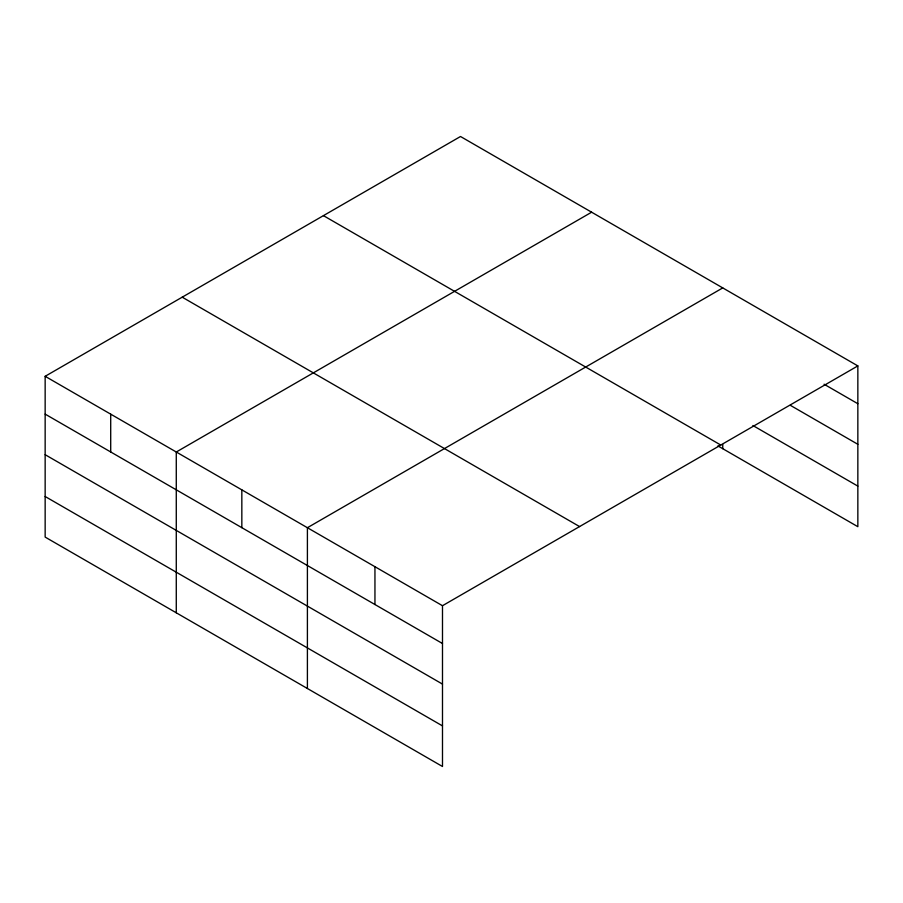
<?xml version="1.0" encoding="UTF-8"?>
<svg xmlns="http://www.w3.org/2000/svg" width="903" height="903" viewBox="0 0 903 903"><rect width="100%" height="100%" fill="white"/><g stroke="black" fill="none" stroke-linecap="round" stroke-linejoin="round"><path stroke-width="1.35" d="M857.85 365.907L460.507 136.5L45.15 376.303L45.15 537.093L442.493 766.5L442.493 605.71L857.85 365.907L857.85 526.697L717.896 445.89M591.623 212.205L176.277 452.008L176.277 612.787M722.75 287.91L307.404 527.713L307.404 688.492M824.078 384.226L857.85 403.72M790.306 405.3L857.85 444.299M752.91 425.527L857.85 486.119M323.432 215.636L720.786 445.044M182.214 297.177L579.568 526.573M45.15 376.303L442.493 605.71M45.15 414.116L442.493 643.523M45.15 454.694L442.493 684.102M45.15 496.503L442.493 725.91M722.75 444.502L722.75 448.701M374.948 566.712L374.948 604.525M241.835 489.866L241.835 527.668M110.708 414.161L110.708 451.974"/></g></svg>
